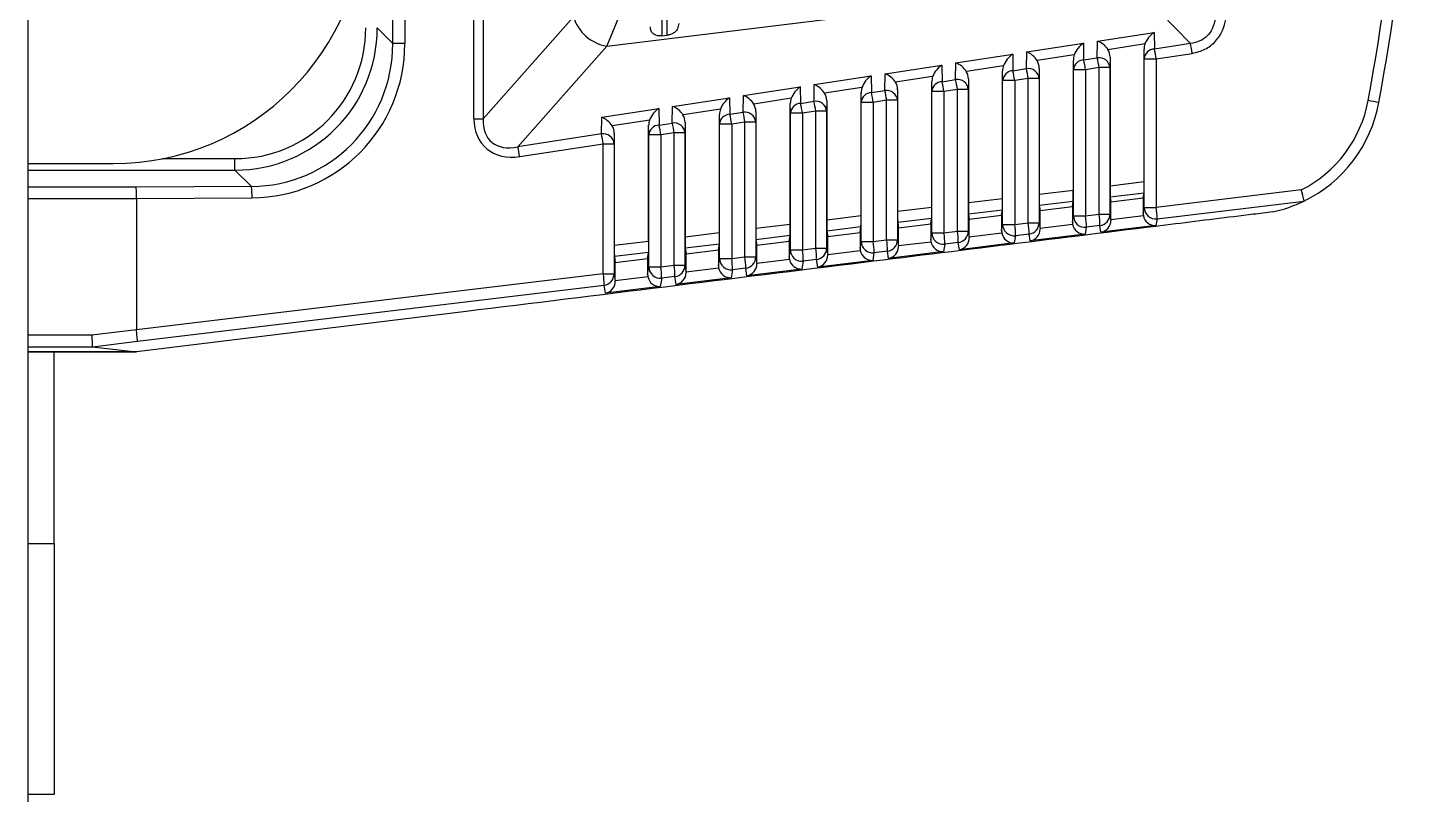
# Model space of a CAD drawing. Extents: x 8 to 113, y 0 to 87.
# Drawn here: x 52.871 to 54.091, y 35.807 to 36.477 of the extents above; entities that cross this region are included whole.
import ezdxf

# ---------------------------------------------------------------- set-up
doc = ezdxf.new("R2010")
doc.units = 0
doc.header["$MEASUREMENT"] = 0
doc.layers.add('OBJECT', color=7, linetype='CONTINUOUS')

msp = doc.modelspace()

# ---------------------------------------------------------------- linework, layer by layer
at = {"layer": 'OBJECT'}
for p, q in [((52.8709, 39.0187), (52.8709, 34.6187)), ((53.2615, 36.3977), (53.2615, 37.2396)), ((53.2696, 37.2396), (53.2696, 36.3977)), ((53.1905, 36.4637), (53.1905, 37.1737)), ((53.201, 37.1737), (53.201, 36.4637)), ((53.4261, 37.1669), (53.4261, 36.4704)), ((53.4308, 36.471), (53.4308, 37.1663)), ((53.3778, 36.4613), (53.8365, 36.5176)), ((53.8365, 36.5176), (53.889, 36.4637)), ((53.3486, 36.4871), (53.2696, 36.3977)), ((53.1905, 36.4637), (53.1768, 36.4774)), ((53.4261, 36.4704), (53.4308, 36.471)), ((53.8076, 36.4658), (53.8572, 36.4734)), ((53.8572, 36.4734), (53.8574, 36.4589)), ((53.201, 36.4637), (53.1905, 36.4637)), ((53.3, 36.3733), (53.3778, 36.4613)), ((53.7456, 36.4563), (53.7952, 36.4639)), ((53.7952, 36.4639), (53.7954, 36.4494)), ((53.8074, 36.4512), (53.8076, 36.4658)), ((53.8492, 36.4633), (53.8167, 36.4583)), ((53.8485, 36.4503), (53.8483, 36.4587)), ((53.8483, 36.3428), (53.8483, 36.4587)), ((53.889, 36.4637), (53.8574, 36.4589)), ((53.6215, 36.4372), (53.6713, 36.4449)), ((53.6713, 36.4449), (53.6715, 36.4303)), ((53.6833, 36.4321), (53.6835, 36.4467)), ((53.6835, 36.4467), (53.7333, 36.4544)), ((53.7333, 36.4544), (53.7335, 36.4398)), ((53.7454, 36.4417), (53.7456, 36.4563)), ((53.7872, 36.4538), (53.7547, 36.4488)), ((53.7865, 36.4408), (53.7864, 36.4492)), ((53.7864, 36.3354), (53.7864, 36.4492)), ((53.7954, 36.4494), (53.8074, 36.4512)), ((53.8186, 36.4517), (53.8184, 36.4426)), ((53.8186, 36.4517), (53.8186, 36.3392)), ((53.8485, 36.3202), (53.8485, 36.4503)), ((53.8485, 36.4503), (53.859, 36.4503)), ((53.859, 36.4503), (53.8906, 36.4551)), ((53.859, 36.4503), (53.859, 36.3202)), ((53.5595, 36.4277), (53.6093, 36.4353)), ((53.6093, 36.4353), (53.6095, 36.4208)), ((53.6213, 36.4226), (53.6215, 36.4372)), ((53.6632, 36.4348), (53.6306, 36.4298)), ((53.7252, 36.4443), (53.6927, 36.4393)), ((53.6945, 36.4327), (53.6944, 36.4236)), ((53.6945, 36.4327), (53.6945, 36.3244)), ((53.7245, 36.4312), (53.7244, 36.4397)), ((53.7244, 36.3279), (53.7244, 36.4397)), ((53.7335, 36.4398), (53.7454, 36.4417)), ((53.7469, 36.4331), (53.7351, 36.4312)), ((53.7469, 36.3068), (53.7469, 36.4331)), ((53.7564, 36.4331), (53.7469, 36.4331)), ((53.7565, 36.4422), (53.7564, 36.4331)), ((53.7564, 36.4331), (53.7564, 36.3068)), ((53.7565, 36.4422), (53.7565, 36.3318)), ((53.797, 36.4408), (53.7865, 36.4408)), ((53.7865, 36.3128), (53.7865, 36.4408)), ((53.809, 36.4426), (53.797, 36.4408)), ((53.797, 36.4408), (53.797, 36.3128)), ((53.809, 36.3142), (53.809, 36.4426)), ((53.8184, 36.4426), (53.809, 36.4426)), ((53.8184, 36.4426), (53.8184, 36.3142)), ((53.4975, 36.4182), (53.5473, 36.4258)), ((53.5473, 36.4258), (53.5476, 36.4113)), ((53.5593, 36.4131), (53.5595, 36.4277)), ((53.6013, 36.4253), (53.5686, 36.4203)), ((53.6006, 36.4122), (53.6005, 36.4207)), ((53.6005, 36.3131), (53.6005, 36.4207)), ((53.6095, 36.4208), (53.6213, 36.4226)), ((53.6325, 36.4231), (53.6324, 36.414)), ((53.6325, 36.4231), (53.6325, 36.3169)), ((53.6626, 36.4217), (53.6624, 36.4302)), ((53.6624, 36.3205), (53.6624, 36.4302)), ((53.6626, 36.2979), (53.6626, 36.4217)), ((53.6731, 36.4217), (53.6626, 36.4217)), ((53.6715, 36.4303), (53.6833, 36.4321)), ((53.6849, 36.4236), (53.6731, 36.4217)), ((53.6731, 36.4217), (53.6731, 36.2979)), ((53.6849, 36.2993), (53.6849, 36.4236)), ((53.6944, 36.4236), (53.6849, 36.4236)), ((53.6944, 36.4236), (53.6944, 36.2993)), ((53.7245, 36.3054), (53.7245, 36.4312)), ((53.7351, 36.4312), (53.7245, 36.4312)), ((53.7351, 36.4312), (53.7351, 36.3054)), ((53.4352, 36.3941), (53.4354, 36.4087)), ((53.4354, 36.4087), (53.4854, 36.4163)), ((53.4854, 36.4163), (53.4856, 36.4018)), ((53.4972, 36.4036), (53.4975, 36.4182)), ((53.5393, 36.4158), (53.5066, 36.4107)), ((53.5386, 36.4027), (53.5385, 36.4112)), ((53.5385, 36.3056), (53.5385, 36.4112)), ((53.5476, 36.4113), (53.5593, 36.4131)), ((53.5705, 36.4136), (53.5703, 36.4045)), ((53.5705, 36.4136), (53.5705, 36.3095)), ((53.6111, 36.4122), (53.6006, 36.4122)), ((53.6006, 36.2905), (53.6006, 36.4122)), ((53.6229, 36.414), (53.6111, 36.4122)), ((53.6111, 36.4122), (53.6111, 36.2905)), ((53.6229, 36.2919), (53.6229, 36.414)), ((53.6324, 36.414), (53.6229, 36.414)), ((53.6324, 36.414), (53.6324, 36.2919)), ((53.2615, 36.3977), (53.2696, 36.3977)), ((53.3732, 36.3845), (53.3734, 36.3991)), ((53.3734, 36.3991), (53.4234, 36.4068)), ((53.4154, 36.3967), (53.3825, 36.3917)), ((53.4234, 36.4068), (53.4236, 36.3923)), ((53.4773, 36.4062), (53.4446, 36.4012)), ((53.4766, 36.3932), (53.4765, 36.4017)), ((53.4765, 36.2982), (53.4765, 36.4017)), ((53.4856, 36.4018), (53.4972, 36.4036)), ((53.5084, 36.4041), (53.5083, 36.395)), ((53.5084, 36.4041), (53.5084, 36.302)), ((53.5386, 36.283), (53.5386, 36.4027)), ((53.5491, 36.4027), (53.5386, 36.4027)), ((53.5609, 36.4045), (53.5491, 36.4027)), ((53.5491, 36.4027), (53.5491, 36.283)), ((53.5609, 36.2845), (53.5609, 36.4045)), ((53.5703, 36.4045), (53.5609, 36.4045)), ((53.5703, 36.4045), (53.5703, 36.2845)), ((53.3732, 36.3845), (53.3, 36.3733)), ((53.3844, 36.3851), (53.3842, 36.3759)), ((53.3844, 36.3851), (53.3844, 36.2871)), ((53.4147, 36.3837), (53.4145, 36.3921)), ((53.4145, 36.2908), (53.4145, 36.3921)), ((53.4147, 36.2682), (53.4147, 36.3837)), ((53.4252, 36.3837), (53.4147, 36.3837)), ((53.4236, 36.3923), (53.4352, 36.3941)), ((53.4368, 36.3855), (53.4252, 36.3837)), ((53.4252, 36.3837), (53.4252, 36.2682)), ((53.4368, 36.2696), (53.4368, 36.3855)), ((53.4463, 36.3855), (53.4368, 36.3855)), ((53.4464, 36.3946), (53.4463, 36.3855)), ((53.4463, 36.3855), (53.4463, 36.2696)), ((53.4464, 36.3946), (53.4464, 36.2946)), ((53.4872, 36.3932), (53.4766, 36.3932)), ((53.4766, 36.2756), (53.4766, 36.3932)), ((53.4988, 36.395), (53.4872, 36.3932)), ((53.4872, 36.3932), (53.4872, 36.2756)), ((53.4988, 36.277), (53.4988, 36.395)), ((53.5083, 36.395), (53.4988, 36.395)), ((53.5083, 36.395), (53.5083, 36.277)), ((53.3016, 36.3647), (53.3748, 36.3759)), ((53.3748, 36.2621), (53.3748, 36.3759)), ((53.3748, 36.3759), (53.3842, 36.3759)), ((53.3842, 36.3759), (53.3842, 36.2621)), ((53.0522, 36.3628), (52.9886, 36.3628)), ((53.0522, 36.3529), (53.0522, 36.3628)), ((52.8709, 36.3587), (52.946, 36.3587)), ((52.8709, 36.3529), (53.0522, 36.3529)), ((53.0522, 36.3529), (53.0666, 36.3385)), ((52.9657, 36.3381), (52.8709, 36.3381)), ((53.0666, 36.3385), (52.9657, 36.3381)), ((53.7565, 36.3318), (53.7864, 36.3354)), ((53.8186, 36.3392), (53.8483, 36.3428)), ((53.986, 36.3355), (53.859, 36.3202)), ((52.8709, 36.3281), (52.966, 36.3281)), ((52.966, 36.3281), (53.0671, 36.3286)), ((52.966, 36.3281), (52.966, 36.3281)), ((52.966, 36.3281), (52.966, 36.2131)), ((53.6945, 36.3244), (53.7244, 36.3279)), ((53.7863, 36.3254), (53.7566, 36.3218)), ((53.7856, 36.3211), (53.7863, 36.3254)), ((53.8483, 36.3328), (53.8187, 36.3293)), ((53.8187, 36.3293), (53.8193, 36.3252)), ((53.8193, 36.3252), (53.8476, 36.3287)), ((53.8193, 36.3096), (53.8193, 36.3252)), ((53.8476, 36.3287), (53.8483, 36.3328)), ((53.8476, 36.3287), (53.8476, 36.3148)), ((53.8597, 36.3103), (53.9884, 36.3258)), ((53.9884, 36.3258), (53.9883, 36.3257)), ((53.5705, 36.3095), (53.6005, 36.3131)), ((53.6325, 36.3169), (53.6624, 36.3205)), ((53.6623, 36.3105), (53.6326, 36.3069)), ((53.6616, 36.3059), (53.6623, 36.3105)), ((53.7243, 36.3179), (53.6946, 36.3144)), ((53.6946, 36.3144), (53.6953, 36.31)), ((53.6953, 36.31), (53.7236, 36.3135)), ((53.7236, 36.3135), (53.7243, 36.3179)), ((53.7236, 36.3135), (53.7236, 36.2996)), ((53.7566, 36.3218), (53.7573, 36.3176)), ((53.7573, 36.3176), (53.7856, 36.3211)), ((53.7573, 36.302), (53.7573, 36.3176)), ((53.7856, 36.3211), (53.7856, 36.3072)), ((53.7856, 36.3072), (53.7865, 36.3128)), ((53.7865, 36.3128), (53.797, 36.3128)), ((53.797, 36.3128), (53.809, 36.3142)), ((53.809, 36.3142), (53.8184, 36.3142)), ((53.8184, 36.3142), (53.8193, 36.3089)), ((53.8193, 36.3096), (53.8477, 36.3131)), ((53.8476, 36.3148), (53.8485, 36.3202)), ((53.8485, 36.3202), (53.859, 36.3202)), ((53.8597, 36.3103), (53.8587, 36.3044)), ((53.4464, 36.2946), (53.4765, 36.2982)), ((53.5084, 36.302), (53.5385, 36.3056)), ((53.6004, 36.3031), (53.5705, 36.2995)), ((53.5705, 36.2995), (53.5713, 36.2948)), ((53.5713, 36.2948), (53.5996, 36.2982)), ((53.5996, 36.2982), (53.6004, 36.3031)), ((53.5996, 36.2982), (53.5996, 36.2844)), ((53.6326, 36.3069), (53.6333, 36.3024)), ((53.6333, 36.3024), (53.6616, 36.3059)), ((53.6333, 36.2868), (53.6333, 36.3024)), ((53.6616, 36.3059), (53.6616, 36.292)), ((53.6731, 36.2979), (53.6849, 36.2993)), ((53.6849, 36.2993), (53.6944, 36.2993)), ((53.6944, 36.2993), (53.6953, 36.2937)), ((53.6953, 36.2944), (53.6953, 36.31)), ((53.7236, 36.2996), (53.7245, 36.3054)), ((53.7245, 36.3054), (53.7351, 36.3054)), ((53.7351, 36.3054), (53.7469, 36.3068)), ((53.7469, 36.3068), (53.7564, 36.3068)), ((53.7564, 36.3068), (53.7573, 36.3013)), ((53.7573, 36.302), (53.7857, 36.3055)), ((53.7977, 36.3029), (53.7967, 36.2968)), ((53.8097, 36.3043), (53.7977, 36.3029)), ((53.8106, 36.2985), (53.8097, 36.3043)), ((53.8587, 36.3044), (53.8106, 36.2985)), ((53.3844, 36.2871), (53.4145, 36.2908)), ((53.4764, 36.2882), (53.4465, 36.2846)), ((53.4756, 36.283), (53.4764, 36.2882)), ((53.5384, 36.2956), (53.5085, 36.292)), ((53.5085, 36.292), (53.5093, 36.2872)), ((53.5093, 36.2872), (53.5376, 36.2906)), ((53.5093, 36.2715), (53.5093, 36.2872)), ((53.5376, 36.2906), (53.5384, 36.2956)), ((53.5376, 36.2906), (53.5376, 36.2768)), ((53.5713, 36.2791), (53.5713, 36.2948)), ((53.5996, 36.2844), (53.6006, 36.2905)), ((53.6006, 36.2905), (53.6111, 36.2905)), ((53.6111, 36.2905), (53.6229, 36.2919)), ((53.6229, 36.2919), (53.6324, 36.2919)), ((53.6324, 36.2919), (53.6333, 36.2861)), ((53.6333, 36.2868), (53.6617, 36.2902)), ((53.6616, 36.292), (53.6626, 36.2979)), ((53.6626, 36.2979), (53.6731, 36.2979)), ((53.6738, 36.288), (53.6727, 36.2815)), ((53.6856, 36.2894), (53.6738, 36.288)), ((53.6866, 36.2832), (53.6856, 36.2894)), ((53.7347, 36.2891), (53.6866, 36.2832)), ((53.6953, 36.2944), (53.7237, 36.2979)), ((53.7357, 36.2954), (53.7347, 36.2891)), ((53.7476, 36.2969), (53.7357, 36.2954)), ((53.7486, 36.2909), (53.7476, 36.2969)), ((53.7967, 36.2968), (53.7486, 36.2909)), ((53.4145, 36.2808), (53.3845, 36.2772)), ((53.3845, 36.2772), (53.3853, 36.2719)), ((53.3853, 36.2719), (53.4136, 36.2754)), ((53.4136, 36.2754), (53.4145, 36.2808)), ((53.4136, 36.2754), (53.4136, 36.2615)), ((53.4465, 36.2846), (53.4473, 36.2795)), ((53.4473, 36.2795), (53.4756, 36.283)), ((53.4473, 36.2639), (53.4473, 36.2795)), ((53.4756, 36.283), (53.4756, 36.2691)), ((53.4756, 36.2691), (53.4766, 36.2756)), ((53.4766, 36.2756), (53.4872, 36.2756)), ((53.4872, 36.2756), (53.4988, 36.277)), ((53.4988, 36.277), (53.5083, 36.277)), ((53.5083, 36.277), (53.5093, 36.2708)), ((53.5093, 36.2715), (53.5377, 36.275)), ((53.5376, 36.2768), (53.5386, 36.283)), ((53.5386, 36.283), (53.5491, 36.283)), ((53.5491, 36.283), (53.5609, 36.2845)), ((53.5615, 36.2745), (53.5498, 36.2731)), ((53.5609, 36.2845), (53.5703, 36.2845)), ((53.5626, 36.268), (53.5615, 36.2745)), ((53.6107, 36.2739), (53.5626, 36.268)), ((53.5703, 36.2845), (53.5713, 36.2784)), ((53.5713, 36.2791), (53.5997, 36.2826)), ((53.6118, 36.2806), (53.6107, 36.2739)), ((53.6236, 36.282), (53.6118, 36.2806)), ((53.6246, 36.2756), (53.6236, 36.282)), ((53.6727, 36.2815), (53.6246, 36.2756)), ((53.3748, 36.2621), (52.966, 36.2131)), ((53.3748, 36.2621), (53.3842, 36.2621)), ((53.3842, 36.2621), (53.3853, 36.2556)), ((53.3853, 36.2563), (53.3853, 36.2719)), ((53.4136, 36.2615), (53.4147, 36.2682)), ((53.4147, 36.2682), (53.4252, 36.2682)), ((53.4252, 36.2682), (53.4368, 36.2696)), ((53.4368, 36.2696), (53.4463, 36.2696)), ((53.4463, 36.2696), (53.4473, 36.2632)), ((53.4473, 36.2639), (53.4757, 36.2674)), ((53.4879, 36.2657), (53.4867, 36.2587)), ((53.4995, 36.2671), (53.4879, 36.2657)), ((53.5006, 36.2604), (53.4995, 36.2671)), ((53.5487, 36.2663), (53.5006, 36.2604)), ((53.5498, 36.2731), (53.5487, 36.2663)), ((52.9669, 36.2032), (53.3755, 36.2522)), ((53.3766, 36.2452), (53.3755, 36.2522)), ((53.4247, 36.2511), (53.3766, 36.2452)), ((53.3853, 36.2563), (53.4137, 36.2598)), ((53.4259, 36.2583), (53.4247, 36.2511)), ((53.4375, 36.2597), (53.4259, 36.2583)), ((53.4386, 36.2528), (53.4375, 36.2597)), ((53.4867, 36.2587), (53.4386, 36.2528)), ((53.2546, 36.2291), (52.966, 36.1937)), ((52.966, 36.2131), (52.9268, 36.2083)), ((52.9268, 36.2083), (52.8709, 36.2083)), ((52.9274, 36.1983), (52.9669, 36.2032)), ((52.8709, 36.1983), (52.9274, 36.1983)), ((52.8709, 36.1937), (52.966, 36.1937)), ((52.9656, 36.1937), (52.8709, 36.1937)), ((52.894, 36.026), (52.894, 36.1937)), ((52.9274, 36.1983), (52.9656, 36.1937)), ((52.966, 36.1937), (52.966, 36.1937)), ((52.8709, 36.026), (52.894, 36.026)), ((52.894, 36.026), (52.894, 35.8067)), ((52.8709, 35.8067), (52.894, 35.8067))]:
    msp.add_line(p, q, dxfattribs=at)
at = {"layer": 'OBJECT', "flags": 128}
for points in [[(53.3778, 36.4613), (53.381, 36.4691), (53.3851, 36.479), (53.3899, 36.4905), (53.3951, 36.5032), (53.4006, 36.5164)], [(52.9268, 36.2083), (52.9269, 36.2064), (52.927, 36.2046), (52.9271, 36.2029), (52.9272, 36.2014), (52.9273, 36.2002), (52.9273, 36.1992), (52.9274, 36.1986), (52.9274, 36.1983)]]:
    msp.add_lwpolyline(points, dxfattribs=at)
at = {"layer": 'OBJECT'}
for centre, radius, start, end in [((51.841, 36.8187), 2.25, 349.5863, 10.4137), ((51.8415, 36.8187), 2.24, 349.5863, 10.4137), ((52.946, 36.5787), 0.22, 270, 0), ((53.3844, 36.4981), 0.0374, 197.1846, 259.8152), ((53.8577, 36.4496), 0.00928, 91.9177, 175.806), ((53.7466, 36.434), 0.1136, 8.2265, 12.6367), ((53.7782, 36.4389), 0.1135, 8.2259, 12.6373), ((53.7958, 36.4401), 0.00928, 91.9138, 175.8099), ((53.6847, 36.4245), 0.1135, 8.2252, 12.638), ((53.8089, 36.4417), 0.0096, 5.3155, 98.9513), ((53.6966, 36.4263), 0.1135, 8.2259, 12.6373), ((53.6848, 36.4227), 0.0096, 5.3155, 98.9513), ((53.7338, 36.4306), 0.00928, 91.9177, 175.806), ((53.6226, 36.415), 0.1136, 8.2288, 12.6382), ((53.7469, 36.4322), 0.0096, 5.3147, 98.9522), ((53.6346, 36.4168), 0.1135, 8.2262, 12.6408), ((53.6098, 36.4115), 0.00928, 91.9177, 175.806), ((53.4987, 36.396), 0.1136, 8.2265, 12.6367), ((53.6228, 36.4131), 0.0096, 5.3139, 98.9529), ((53.5106, 36.3978), 0.1135, 8.2262, 12.6408), ((53.6718, 36.4211), 0.00928, 91.9177, 175.8059), ((53.561, 36.4055), 0.1132, 8.222, 12.645), ((53.5726, 36.4073), 0.1135, 8.2252, 12.638), ((53.5479, 36.402), 0.00928, 91.9138, 175.8099), ((53.4365, 36.3864), 0.1138, 8.2323, 12.6347), ((53.5608, 36.4036), 0.0096, 5.3137, 98.9532), ((53.4485, 36.3883), 0.1135, 8.2252, 12.638), ((53.9364, 36.4337), 0.11, 296.7863, 349.5863), ((53.9359, 36.4337), 0.12, 295.9218, 349.5863), ((54.0026, 36.1728), 0.2446, 77.9, 80.1212), ((53.4859, 36.3925), 0.00928, 91.9197, 175.8039), ((53.3749, 36.377), 0.1135, 8.2262, 12.6408), ((53.4987, 36.3941), 0.0096, 5.3139, 98.9529), ((53.3864, 36.3787), 0.1136, 8.2288, 12.6382), ((53.3747, 36.3751), 0.0096, 5.3139, 98.9529), ((53.2623, 36.3597), 0.1136, 8.2288, 12.6382), ((53.4239, 36.383), 0.00928, 91.9176, 175.8079), ((53.3131, 36.3675), 0.1133, 8.2227, 12.6443), ((53.4367, 36.3846), 0.0096, 5.3127, 98.9542), ((53.3245, 36.3692), 0.1135, 8.2252, 12.638), ((53.1889, 36.3484), 0.1138, 8.2329, 12.6341), ((53.0093, 36.3305), 0.0579, 358.0844, 7.9766), ((53.9359, 36.4337), 0.12, 282.1071, 295.9218), ((53.7965, 36.3128), 0.01, 180.077, 276.992), ((53.7441, 36.3041), 0.0537, 358.6687, 9.2947), ((53.7559, 36.3056), 0.0537, 358.6785, 9.285), ((53.8084, 36.3142), 0.01, 276.9746, 359.9377), ((53.8585, 36.3202), 0.01, 180.0763, 276.9893), ((53.8059, 36.3116), 0.0538, 358.6792, 9.2838), ((53.6319, 36.2907), 0.0537, 358.6785, 9.285), ((53.6844, 36.2994), 0.01, 276.978, 359.9343), ((53.7345, 36.3054), 0.01, 180.0785, 276.9905), ((53.6821, 36.2967), 0.0537, 358.6713, 9.2888), ((53.6939, 36.2981), 0.0537, 358.6722, 9.2879), ((53.7464, 36.3068), 0.01, 276.9737, 359.9386), ((53.6106, 36.2905), 0.01, 180.0763, 276.9893), ((53.5581, 36.2818), 0.0538, 358.6792, 9.2838), ((53.5699, 36.2832), 0.0537, 358.6722, 9.2879), ((53.6224, 36.2919), 0.01, 276.9737, 359.9386), ((53.6726, 36.2979), 0.01, 180.0792, 276.9864), ((53.6201, 36.2893), 0.0537, 358.6721, 9.2875), ((53.4866, 36.2756), 0.01, 180.0785, 276.9905), ((53.4342, 36.2669), 0.0537, 358.6713, 9.2888), ((53.4458, 36.2683), 0.0537, 358.6713, 9.2888), ((53.4983, 36.277), 0.01, 276.9737, 359.9386), ((53.5486, 36.2831), 0.01, 180.077, 276.992), ((53.4961, 36.2744), 0.0537, 358.6713, 9.2888), ((53.5078, 36.2758), 0.0538, 358.6792, 9.2838), ((53.5603, 36.2845), 0.01, 276.978, 359.9377), ((53.3218, 36.2535), 0.0537, 358.6713, 9.2888), ((53.3742, 36.2621), 0.01, 276.9737, 359.9386), ((53.4247, 36.2682), 0.01, 180.0763, 276.9893), ((53.3721, 36.2595), 0.0538, 358.6792, 9.2838), ((53.3837, 36.2609), 0.0538, 358.6792, 9.2838), ((53.4363, 36.2696), 0.01, 276.978, 359.9377)]:
    msp.add_arc(centre, radius, start, end, dxfattribs=at)
for centre, major_axis, ratio, start_param, end_param in [((53.0514, 36.4783), (0.089, -0.089), 0.993631, 5.501585, 7.064785), ((53.0514, 36.4783), (0.0819, -0.0819), 0.992433, 5.501585, 7.064785), ((53.8582, 36.4648), (0.00828, 0.00979), 0.557988, 1.093963, 2.148375), ((53.0656, 36.4641), (-0.0407, 0.1188), 0.993756, 2.817752, 4.380952), ((53.0661, 36.4641), (-0.0387, 0.1299), 0.994537, 2.858136, 4.421336), ((53.7963, 36.4553), (0.00828, 0.00979), 0.557988, 1.093963, 2.148375), ((53.8087, 36.4572), (0.00883, -0.00769), 0.591833, 1.09893, 2.153342), ((53.8086, 36.4514), (0.0012, 0.0115), 0.861198, 4.83308, 5.450813), ((53.8583, 36.459), (0.0009, 0.0115), 0.862782, 1.251345, 1.657606), ((53.6723, 36.4363), (0.00828, 0.00979), 0.557988, 1.093963, 2.148375), ((53.6846, 36.4381), (0.00883, -0.00769), 0.591833, 1.09893, 2.153342), ((53.7343, 36.4458), (0.00828, 0.00979), 0.557988, 1.093963, 2.148375), ((53.7466, 36.4477), (0.00883, -0.00769), 0.591833, 1.09893, 2.153342), ((53.7465, 36.4418), (0.0012, 0.0115), 0.861198, 4.83308, 5.450813), ((53.7964, 36.4495), (0.0009, 0.0115), 0.862782, 1.251345, 1.657606), ((53.6104, 36.4268), (0.00828, 0.00979), 0.557988, 1.093963, 2.148375), ((53.6226, 36.4286), (0.00883, -0.00769), 0.591833, 1.09893, 2.153342), ((53.6724, 36.4305), (0.0009, 0.0115), 0.862782, 1.251345, 1.657606), ((53.6845, 36.4323), (0.0012, 0.0115), 0.861198, 4.83308, 5.450813), ((53.7344, 36.44), (0.0009, 0.0115), 0.862782, 1.251345, 1.657606), ((53.5484, 36.4172), (0.00828, 0.00979), 0.557988, 1.093963, 2.148375), ((53.5605, 36.4191), (0.00883, -0.00769), 0.591833, 1.09893, 2.153342), ((53.5605, 36.4133), (0.0012, 0.0115), 0.861198, 4.83308, 5.450813), ((53.6105, 36.4209), (0.0009, 0.0115), 0.862782, 1.251345, 1.657606), ((53.6225, 36.4228), (0.0012, 0.0115), 0.861198, 4.83308, 5.450813), ((53.4365, 36.4001), (0.00883, -0.00769), 0.591833, 1.09893, 2.153342), ((53.4864, 36.4077), (0.00828, 0.00979), 0.557988, 1.093963, 2.148375), ((53.4985, 36.4096), (0.00883, -0.00769), 0.591833, 1.09893, 2.153342), ((53.4984, 36.4037), (0.0012, 0.0115), 0.861198, 4.83308, 5.450813), ((53.5485, 36.4114), (0.0009, 0.0115), 0.862782, 1.251345, 1.657606), ((53.3091, 36.4124), (0.0379, 0.0395), 0.729911, 2.491467, 3.902993), ((53.3086, 36.4124), (0.0324, 0.0343), 0.634863, 2.486313, 3.897839), ((53.3745, 36.3905), (0.00883, -0.00769), 0.591833, 1.09893, 2.153342), ((53.4245, 36.3924), (0.0009, 0.0115), 0.862782, 1.251345, 1.657606), ((53.4244, 36.3982), (0.00828, 0.00979), 0.557988, 1.093963, 2.148375), ((53.4364, 36.3942), (0.0012, 0.0115), 0.861198, 4.83308, 5.450813), ((53.4865, 36.4019), (0.0009, 0.0115), 0.862782, 1.251345, 1.657606), ((53.3744, 36.3847), (0.0012, 0.0115), 0.861198, 4.83308, 5.450813), ((52.9657, 36.3281), (-0.00002, 0.01), 0.026383, 4.712328, 6.195858), ((53.7863, 36.3354), (0, 0.0101), 0.008673, 3.195065, 4.707147), ((53.8187, 36.3393), (0, 0.0101), 0.00868, 1.578121, 3.090203), ((53.8483, 36.3429), (0, 0.0101), 0.008673, 3.195065, 4.707147), ((53.6946, 36.3244), (0, 0.0101), 0.00868, 1.578121, 3.090203), ((53.7243, 36.328), (0, 0.0101), 0.008673, 3.195065, 4.707147), ((53.7566, 36.3319), (0, 0.0101), 0.00868, 1.578121, 3.090203), ((53.6004, 36.3131), (0, 0.0101), 0.008673, 3.195065, 4.707147), ((53.6326, 36.317), (0, 0.0101), 0.00868, 1.578121, 3.090203), ((53.6623, 36.3206), (0, 0.0101), 0.008673, 3.195065, 4.707147), ((53.8576, 36.3148), (-0.0016, -0.00989), 0.998514, 4.873219, 5.047119), ((53.8575, 36.3143), (-0.00707, 0.00734), 0.946913, 0.952763, 2.471199), ((53.4764, 36.2983), (0, 0.0101), 0.008673, 3.195065, 4.707147), ((53.5085, 36.3021), (0, 0.0101), 0.00868, 1.578121, 3.090203), ((53.5384, 36.3057), (0, 0.0101), 0.008673, 3.195065, 4.707147), ((53.5706, 36.3095), (0, 0.0101), 0.00868, 1.578121, 3.090203), ((53.7336, 36.2996), (-0.0016, -0.00989), 0.998514, 4.873219, 5.047119), ((53.7474, 36.3008), (0.00613, 0.00821), 0.948914, 3.930724, 5.379061), ((53.7574, 36.302), (0, 0.0101), 0.008662, 1.57186, 1.64196), ((53.7956, 36.3072), (-0.0016, -0.00989), 0.998514, 4.873219, 5.047119), ((53.7955, 36.3067), (-0.00707, 0.00734), 0.946913, 0.952763, 2.471199), ((53.8094, 36.3084), (0.00613, 0.00821), 0.948914, 3.930724, 5.379061), ((53.8194, 36.3096), (0, 0.0101), 0.008662, 1.57186, 1.64196), ((53.3845, 36.2872), (0, 0.0101), 0.00868, 1.578121, 3.090203), ((53.4145, 36.2908), (0, 0.0101), 0.008673, 3.195065, 4.707147), ((53.4465, 36.2947), (0, 0.0101), 0.00868, 1.578121, 3.090203), ((53.6234, 36.2855), (0.00613, 0.00821), 0.948914, 3.930724, 5.379061), ((53.6334, 36.2868), (0, 0.0101), 0.008662, 1.57186, 1.64196), ((53.6716, 36.292), (-0.0016, -0.00989), 0.998514, 4.873219, 5.047119), ((53.6715, 36.2914), (-0.00707, 0.00734), 0.946913, 0.952763, 2.471199), ((53.6854, 36.2932), (0.00613, 0.00821), 0.948914, 3.930724, 5.379061), ((53.6954, 36.2944), (0, 0.0101), 0.008662, 1.57186, 1.64196), ((53.7335, 36.2991), (-0.00707, 0.00734), 0.946913, 0.952763, 2.471199), ((53.5476, 36.2768), (-0.0016, -0.00989), 0.998514, 4.873219, 5.047119), ((53.5475, 36.2762), (-0.00707, 0.00734), 0.946913, 0.952763, 2.471199), ((53.5614, 36.2779), (0.00613, 0.00821), 0.948914, 3.930724, 5.379061), ((53.5714, 36.2792), (0, 0.0101), 0.008662, 1.57186, 1.64196), ((53.6096, 36.2844), (-0.0016, -0.00989), 0.998514, 4.873219, 5.047119), ((53.6095, 36.2838), (-0.00707, 0.00734), 0.946913, 0.952763, 2.471199), ((53.4236, 36.2615), (-0.0016, -0.00989), 0.998514, 4.873219, 5.047119), ((53.4374, 36.2627), (0.00613, 0.00821), 0.948914, 3.930724, 5.379061), ((53.4474, 36.2639), (0, 0.0101), 0.008662, 1.57186, 1.64196), ((53.4856, 36.2691), (-0.0016, -0.00989), 0.998514, 4.873219, 5.047119), ((53.4855, 36.2686), (-0.00707, 0.00734), 0.946913, 0.952763, 2.471199), ((53.4994, 36.2703), (0.00613, 0.00821), 0.948914, 3.930724, 5.379061), ((53.5094, 36.2715), (0, 0.0101), 0.008662, 1.57186, 1.64196), ((53.3754, 36.2551), (0.00613, 0.00821), 0.948914, 3.930724, 5.379061), ((53.3854, 36.2563), (0, 0.0101), 0.008662, 1.57186, 1.64196), ((53.4235, 36.261), (-0.00707, 0.00734), 0.946913, 0.952763, 2.471199), ((53.1554, 36.2364), (0.1894, 0.0233), 0.052407, 3.13514, 3.141494), ((52.9657, 36.2131), (-0.00121, 0.00993), 0.026195, 3.193989, 4.706071), ((53.009, 36.2083), (0.0816, 0.01), 0.00637, 3.141205, 3.167385), ((53.944, 36.3137), (0.9787, 0.1198), 0.00637, 3.167385, 3.180474)]:
    msp.add_ellipse(centre, major_axis=major_axis, ratio=ratio, start_param=start_param, end_param=end_param, dxfattribs=at)
for points, knots in [([(53.4408, 36.4813), (53.4406, 36.4797), (53.4403, 36.4769), (53.438, 36.474), (53.4352, 36.4722), (53.4327, 36.4713), (53.4313, 36.4711), (53.4308, 36.471)], [0, 0, 0, 0, 0.345943, 0.577478, 0.767326, 0.928013, 1, 1, 1, 1]), ([(53.9107, 36.4862), (53.9101, 36.4829), (53.909, 36.477), (53.9038, 36.47), (53.8971, 36.4653), (53.8918, 36.4643), (53.889, 36.4637)], [0, 0, 0, 0, 0.2953363, 0.5247161, 0.7544597, 1, 1, 1, 1]), ([(53.8906, 36.4551), (53.8944, 36.4561), (53.902, 36.4579), (53.9113, 36.4653), (53.9175, 36.4746), (53.9191, 36.4816), (53.9198, 36.4848)], [0, 0, 0, 0, 0.2618794, 0.5244054, 0.7764165, 1, 1, 1, 1]), ([(53.4261, 36.4704), (53.4252, 36.4704), (53.4234, 36.4703), (53.4208, 36.4708), (53.4186, 36.472), (53.4167, 36.4741), (53.4161, 36.4764), (53.4161, 36.478), (53.4161, 36.4782)], [0, 0, 0, 0, 0.150357, 0.300704, 0.452226, 0.658971, 0.94285, 1, 1, 1, 1]), ([(53.9884, 36.3258), (53.9884, 36.3259), (53.9884, 36.3263), (53.988, 36.3281), (53.9874, 36.3306), (53.9867, 36.3332), (53.9862, 36.3348), (53.986, 36.3354), (53.986, 36.3355)], [0, 0, 0, 0, 0.219285, 0.43851, 0.65924, 0.882982, 0.985818, 1, 1, 1, 1]), ([(53.961, 36.3163), (53.9554, 36.3156), (53.9269, 36.3121), (53.8075, 36.2973), (53.5778, 36.2689), (53.3707, 36.2434), (53.2546, 36.2291)], [0, 0, 0, 0, 0.024148, 0.120739, 0.507103, 1, 1, 1, 1])]:
    msp.add_open_spline(points, degree=3, knots=knots, dxfattribs=at)

doc.saveas('drawing.dxf')
